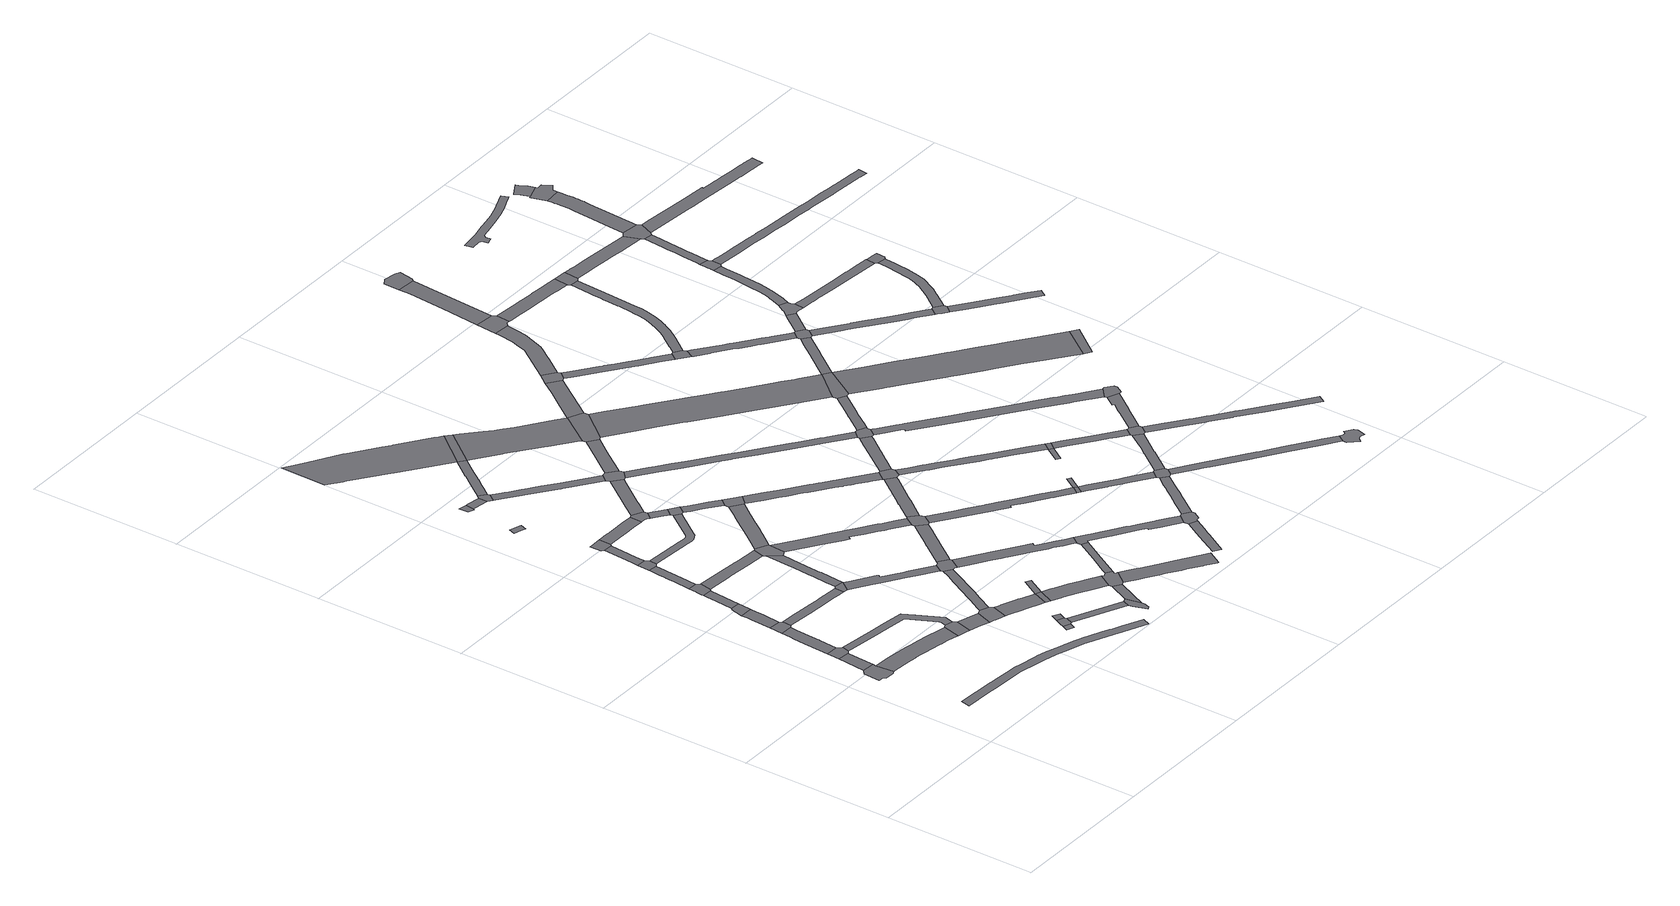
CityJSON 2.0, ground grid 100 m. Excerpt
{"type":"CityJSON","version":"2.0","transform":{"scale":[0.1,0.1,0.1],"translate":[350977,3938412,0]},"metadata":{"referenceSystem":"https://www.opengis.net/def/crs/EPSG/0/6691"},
"CityObjects":{
"road1":{"type":"Road","geometry":[{"type":"MultiSurface","lod":"1","boundaries":[[[0,1,2,3,4,5,6,7,8]]]}]},
"road2":{"type":"Road","attributes":{"RoadStructureAttribute.sectionType":"1"},"geometry":[{"type":"MultiSurface","lod":"1","boundaries":[[[9,10,11,0,8]]]}]},
"road3":{"type":"Road","geometry":[{"type":"MultiSurface","lod":"1","boundaries":[[[11,10,12,13,14,15]]]}]},
"road4":{"type":"Road","attributes":{"RoadStructureAttribute.sectionType":"1"},"geometry":[{"type":"MultiSurface","lod":"1","boundaries":[[[14,16,17,18,19,20,21,22,23,24,25,26,15]]]}]},
"road5":{"type":"Road","geometry":[{"type":"MultiSurface","lod":"1","boundaries":[[[22,21,27,28,29,30]]]}]},
"road6":{"type":"Road","attributes":{"RoadStructureAttribute.sectionType":"1"},"geometry":[{"type":"MultiSurface","lod":"1","boundaries":[[[31,32,33,34,35,36,37,38,39,7,6,40,41,42,43,44,45,46,47,48,49,50,51,52]]]}]},
"road7":{"type":"Road","attributes":{"RoadStructureAttribute.sectionType":"1"},"geometry":[{"type":"MultiSurface","lod":"1","boundaries":[[[29,53,54,55,56,57,58,59,30]]]}]},
"road8":{"type":"Road","geometry":[{"type":"MultiSurface","lod":"1","boundaries":[[[56,55,60,61,62,63]]]}]},
"road9":{"type":"Road","attributes":{"RoadStructureAttribute.sectionType":"1"},"geometry":[{"type":"MultiSurface","lod":"1","boundaries":[[[64,65,66,67,68,13,12,69,70,71,72,73,74,75,76,77]]]}]},
"road10":{"type":"Road","attributes":{"RoadStructureAttribute.sectionType":"1"},"geometry":[{"type":"MultiSurface","lod":"1","boundaries":[[[78,79,80,81,82,83,84,85,86,87,88,89,90,91,92,93,94,95,96,97,98,99,100,101,102,103,104,105,106,107,108,109,110,111,112,113,114,115,116,117,118,119,120,121,122]]]}]},
"road11":{"type":"Road","attributes":{"RoadStructureAttribute.sectionType":"1"},"geometry":[{"type":"MultiSurface","lod":"1","boundaries":[[[61,123,124,125,126,62]]]}]},
"road12":{"type":"Road","geometry":[{"type":"MultiSurface","lod":"1","boundaries":[[[127,128,129,130,131,132,124,123,133,134,135]]]}]},
"road13":{"type":"Road","attributes":{"RoadStructureAttribute.sectionType":"1"},"geometry":[{"type":"MultiSurface","lod":"1","boundaries":[[[136,137,138,139,140,28,27,141,142,143,144,145,146,147,148]]]}]},
"road14":{"type":"Road","attributes":{"RoadStructureAttribute.sectionType":"1"},"geometry":[{"type":"MultiSurface","lod":"1","boundaries":[[[149,150,151,152,153,154,155,156,128,127,157,158,159,160,161,162,163]]]}]},
"road15":{"type":"Road","geometry":[{"type":"MultiSurface","lod":"1","boundaries":[[[76,52,51,164,165,166,167,77]]]}]},
"road16":{"type":"Road","geometry":[{"type":"MultiSurface","lod":"1","boundaries":[[[162,168,169,170,171,172,173,163]]]}]},
"road17":{"type":"Road","attributes":{"RoadStructureAttribute.sectionType":"1"},"geometry":[{"type":"MultiSurface","lod":"1","boundaries":[[[174,175,176,167,166,177,178]]]}]},
"road18":{"type":"Road","attributes":{"RoadStructureAttribute.sectionType":"1"},"geometry":[{"type":"MultiSurface","lod":"1","boundaries":[[[179,180,172,171,181,182,183,184,185,186]]]}]},
"road19":{"type":"Road","geometry":[{"type":"MultiSurface","lod":"1","boundaries":[[[187,188,189,190,191,186,185,192]]]}]},
"road20":{"type":"Road","attributes":{"RoadStructureAttribute.sectionType":"1"},"geometry":[{"type":"MultiSurface","lod":"1","boundaries":[[[134,193,194,195,196,197,198,199,200,201,135]]]}]},
"road21":{"type":"Road","geometry":[{"type":"MultiSurface","lod":"1","boundaries":[[[202,203,204,205,206]]]}]},
"road22":{"type":"Road","geometry":[{"type":"MultiSurface","lod":"1","boundaries":[[[147,207,208,209,148]]]}]},
"road23":{"type":"Road","geometry":[{"type":"MultiSurface","lod":"1","boundaries":[[[210,211,212,213,214,215,216,174,178]]]}]},
"road24":{"type":"Road","attributes":{"RoadStructureAttribute.sectionType":"1"},"geometry":[{"type":"MultiSurface","lod":"1","boundaries":[[[217,218,219,220]]]}]},
"road25":{"type":"Road","geometry":[{"type":"MultiSurface","lod":"1","boundaries":[[[221,220,219,222,223,224,225]]]}]},
"road26":{"type":"Road","geometry":[{"type":"MultiSurface","lod":"1","boundaries":[[[226,227,228,229,230]]]}]},
"road27":{"type":"Road","attributes":{"RoadStructureAttribute.sectionType":"1"},"geometry":[{"type":"MultiSurface","lod":"1","boundaries":[[[224,231,232,225]]]}]},
"road28":{"type":"Road","attributes":{"RoadStructureAttribute.sectionType":"1"},"geometry":[{"type":"MultiSurface","lod":"1","boundaries":[[[233,234,235,236,237,238,239,240,241,242,243,244,209,208]]]}]},
"road29":{"type":"Road","attributes":{"RoadStructureAttribute.sectionType":"1"},"geometry":[{"type":"MultiSurface","lod":"1","boundaries":[[[245,246,247,248,249,250,251,252,253,254,255,256,257,214,213]]]}]},
"road30":{"type":"Road","attributes":{"RoadStructureAttribute.sectionType":"1"},"geometry":[{"type":"MultiSurface","lod":"1","boundaries":[[[258,259,260,261,262,263,264,265,266,267,268,269,270,271,187,192]]]}]},
"road31":{"type":"Road","attributes":{"RoadStructureAttribute.sectionType":"1"},"geometry":[{"type":"MultiSurface","lod":"1","boundaries":[[[272,273,274,275,227,226]]]}]},
"road32":{"type":"Road","attributes":{"RoadStructureAttribute.sectionType":"1"},"geometry":[{"type":"MultiSurface","lod":"1","boundaries":[[[276,277,278,279,280,281,282,169,168,283,284,285,286,287,288,289,290,291]]]}]},
"road33":{"type":"Road","attributes":{"RoadStructureAttribute.sectionType":"1"},"geometry":[{"type":"MultiSurface","lod":"1","boundaries":[[[207,292,293,294,295,296,297,298,299,300,301,302,303,304,305,306,307,208]]]}]},
"road34":{"type":"Road","attributes":{"RoadStructureAttribute.sectionType":"1"},"geometry":[{"type":"MultiSurface","lod":"1","boundaries":[[[215,308,309,310,311,312,313,314,315,316,317,318,319,320,321,322,323,324,325,326,327,328,329,330,331,216]]]}]},
"road35":{"type":"Road","geometry":[{"type":"MultiSurface","lod":"1","boundaries":[[[332,333,198,197,239,238,334,335,336]]]}]},
"road36":{"type":"Road","attributes":{"RoadStructureAttribute.sectionType":"1"},"geometry":[{"type":"MultiSurface","lod":"1","boundaries":[[[337,223,222,338,339]]]}]},
"road37":{"type":"Road","geometry":[{"type":"MultiSurface","lod":"1","boundaries":[[[340,274,273,341,342,343]]]}]},
"road38":{"type":"Road","geometry":[{"type":"MultiSurface","lod":"1","boundaries":[[[250,249,344,345]]]}]},
"road39":{"type":"Road","geometry":[{"type":"MultiSurface","lod":"1","boundaries":[[[346,347,348,263,262,349,350,351]]]}]},
"road40":{"type":"Road","geometry":[{"type":"MultiSurface","lod":"1","boundaries":[[[352,353,250,345]]]}]},
"road41":{"type":"Road","geometry":[{"type":"MultiSurface","lod":"1","boundaries":[[[354,355,356,357,339,338,358,359,360]]]}]},
"road42":{"type":"Road","attributes":{"RoadStructureAttribute.sectionType":"1"},"geometry":[{"type":"MultiSurface","lod":"1","boundaries":[[[361,362,363,346,351]]]}]},
"road43":{"type":"Road","attributes":{"RoadStructureAttribute.sectionType":"1"},"geometry":[{"type":"MultiSurface","lod":"1","boundaries":[[[364,365,366,367,368,369,340,343,370,371,372,373,374,375,376,377,378,379,380]]]}]},
"road44":{"type":"Road","geometry":[{"type":"MultiSurface","lod":"1","boundaries":[[[381,382,383,299,298,318,317,384,385,386]]]}]},
"road45":{"type":"Road","attributes":{"RoadStructureAttribute.sectionType":"1"},"geometry":[{"type":"MultiSurface","lod":"1","boundaries":[[[344,387,388,389,390,391,392,393,394,395,396,397,398,345]]]}]},
"road46":{"type":"Road","attributes":{"function":"2","RoadStructureAttribute.sectionType":"1"},"geometry":[{"type":"MultiSurface","lod":"1","boundaries":[[[399,400,401,402,403,404,405,406,407,408,409,410,411,412,413,414,415,416,417,364,418]]]}]},
"road47":{"type":"Road","attributes":{"RoadStructureAttribute.sectionType":"1"},"geometry":[{"type":"MultiSurface","lod":"1","boundaries":[[[419,420,421,422,423,424,425,426,427,428,429,430,431,432,433,434,332,336]]]}]},
"road48":{"type":"Road","attributes":{"RoadStructureAttribute.sectionType":"1"},"geometry":[{"type":"MultiSurface","lod":"1","boundaries":[[[435,436,437,438,439,440,441,442,443,444,342,341,445,446,447,448,449,450,451]]]}]},
"road49":{"type":"Road","geometry":[{"type":"MultiSurface","lod":"1","boundaries":[[[363,362,291,290,452,453]]]}]},
"road50":{"type":"Road","attributes":{"RoadStructureAttribute.sectionType":"1"},"geometry":[{"type":"MultiSurface","lod":"1","boundaries":[[[454,356,355,455,456,457,458]]]}]},
"road51":{"type":"Road","attributes":{"RoadStructureAttribute.sectionType":"1"},"geometry":[{"type":"MultiSurface","lod":"1","boundaries":[[[347,459,460,461,462,463,464,465,466,467,348]]]}]},
"road52":{"type":"Road","attributes":{"RoadStructureAttribute.sectionType":"1"},"geometry":[{"type":"MultiSurface","lod":"1","boundaries":[[[468,469,470,471,472,473,474,475,476,477,478,479,480,481,482,483,484,485,486,487,488,489,490,335,334]]]}]},
"road53":{"type":"Road","attributes":{"RoadStructureAttribute.sectionType":"1"},"geometry":[{"type":"MultiSurface","lod":"1","boundaries":[[[452,491,492,493,494,495,496,497,498,499,453]]]}]},
"road54":{"type":"Road","geometry":[{"type":"MultiSurface","lod":"1","boundaries":[[[500,501,502,503,504,505,506,507,392,391,454,458]]]}]},
"road55":{"type":"Road","attributes":{"RoadStructureAttribute.sectionType":"1"},"geometry":[{"type":"MultiSurface","lod":"1","boundaries":[[[508,509,510,511,512,513,514,515,382,381,516,517,518,519,520,521,522]]]}]},
"road56":{"type":"Road","geometry":[{"type":"MultiSurface","lod":"1","boundaries":[[[523,524,525,526,496,495,429,428,527]]]}]},
"road57":{"type":"Road","attributes":{"RoadStructureAttribute.sectionType":"1"},"geometry":[{"type":"MultiSurface","lod":"1","boundaries":[[[385,528,529,530,531,532,533,534,535,536,537,538,539,540,541,542,543,544,545,546,547,548,549,550,551,552,553,554,386]]]}]},
"road58":{"type":"Road","geometry":[{"type":"MultiSurface","lod":"1","boundaries":[[[555,418,364,380]]]}]},
"road59":{"type":"Road","geometry":[{"type":"MultiSurface","lod":"1","boundaries":[[[556,465,464,557,558,559,560,435,451]]]}]},
"road60":{"type":"Road","geometry":[{"type":"MultiSurface","lod":"1","boundaries":[[[561,562,563,564,565,506,505]]]}]},
"road61":{"type":"Road","attributes":{"RoadStructureAttribute.sectionType":"1"},"geometry":[{"type":"MultiSurface","lod":"1","boundaries":[[[566,567,568,569,570,571,572,573,501,500,574,575,576,577,578,579,580,581,582,583,584]]]}]},
"road62":{"type":"Road","geometry":[{"type":"MultiSurface","lod":"1","boundaries":[[[585,586,587,480,479,508,522,588,589]]]}]},
"road63":{"type":"Road","attributes":{"RoadStructureAttribute.sectionType":"1"},"geometry":[{"type":"MultiSurface","lod":"1","boundaries":[[[559,590,591,592,593,594,595,596,560]]]}]},
"road64":{"type":"Road","attributes":{"function":"2","RoadStructureAttribute.sectionType":"1"},"geometry":[{"type":"MultiSurface","lod":"1","boundaries":[[[597,598,599,600,601,602,603,604,605,606,607,608,609,610,611,612,613,555,380]]]}]},
"road65":{"type":"Road","attributes":{"RoadStructureAttribute.sectionType":"1"},"geometry":[{"type":"MultiSurface","lod":"1","boundaries":[[[614,615,616,617,618,619,620,621,622,623,624,625,626,627,628,629,630,631,632,633,634,635,636,637,638,639,640,641,642,643,644,645,646,647,648,523,527]]]}]},
"road66":{"type":"Road","attributes":{"RoadStructureAttribute.sectionType":"1"},"geometry":[{"type":"MultiSurface","lod":"1","boundaries":[[[649,650,651,652,653,654,655,656,657,658,659,660,586,585,661,662,663,664,665,666]]]}]},
"road67":{"type":"Road","attributes":{"RoadStructureAttribute.sectionType":"1"},"geometry":[{"type":"MultiSurface","lod":"1","boundaries":[[[667,668,669,670,671,672,673,674,675,676,677,678,679,543,542,563,562,680,681,682,683,684,685,686,687,688,689,690]]]}]},
"road68":{"type":"Road","attributes":{"RoadStructureAttribute.sectionType":"1"},"geometry":[{"type":"MultiSurface","lod":"1","boundaries":[[[588,691,692,693,694,695,696,697,698,699,700,701,702,703,704,705,706,707,708,709,710,711,712,713,714,715,716,717,589]]]}]},
"road69":{"type":"Road","geometry":[{"type":"MultiSurface","lod":"1","boundaries":[[[593,718,719,720,605,604,594]]]}]},
"road70":{"type":"Road","attributes":{"RoadStructureAttribute.sectionType":"1"},"geometry":[{"type":"MultiSurface","lod":"1","boundaries":[[[721,722,723,724,725,726,727,728,729,730,731,732,733,734,735,736,558,557,737,738,739,740,741,742,743,744,745,746,747,748,749,750,751,752,753,754]]]}]},
"road71":{"type":"Road","attributes":{"RoadStructureAttribute.sectionType":"1"},"geometry":[{"type":"MultiSurface","lod":"1","boundaries":[[[755,756,757,758,759,760,761,762,763,764,765,766,767]]]}]},
"road72":{"type":"Road","geometry":[{"type":"MultiSurface","lod":"1","boundaries":[[[768,769,770,771,635,634,649,666]]]}]},
"road73":{"type":"Road","geometry":[{"type":"MultiSurface","lod":"1","boundaries":[[[689,772,763,762,773,774,775,776,777,778,779,690]]]}]},
"road74":{"type":"Road","attributes":{"RoadStructureAttribute.sectionType":"1"},"geometry":[{"type":"MultiSurface","lod":"1","boundaries":[[[780,781,782,783,605,720,784,785,786,787]]]}]},
"road75":{"type":"Road","attributes":{"RoadStructureAttribute.sectionType":"1"},"geometry":[{"type":"MultiSurface","lod":"1","boundaries":[[[788,789,790,791,792,771,770,793,794,795,796,797,798,799,800]]]}]},
"road76":{"type":"Road","geometry":[{"type":"MultiSurface","lod":"1","boundaries":[[[801,702,701,802]]]}]},
"road77":{"type":"Road","geometry":[{"type":"MultiSurface","lod":"1","boundaries":[[[801,803,804,702]]]}]},
"road78":{"type":"Road","attributes":{"RoadStructureAttribute.sectionType":"1"},"geometry":[{"type":"MultiSurface","lod":"1","boundaries":[[[805,806,807,808,809,810,811,812,813,814,815,816,769,768,817,818,819,820,821,822,823,824,825,826,827,828,829,830,831,832,833,834]]]}]},
"road79":{"type":"Road","attributes":{"RoadStructureAttribute.sectionType":"1"},"geometry":[{"type":"MultiSurface","lod":"1","boundaries":[[[835,836,837,838,839,840,841,779,778,842,843,844,845,846,847]]]}]},
"road80":{"type":"Road","geometry":[{"type":"MultiSurface","lod":"1","boundaries":[[[848,849,850,851,780,787]]]}]},
"road81":{"type":"Road","attributes":{"RoadStructureAttribute.sectionType":"1"},"geometry":[{"type":"MultiSurface","lod":"1","boundaries":[[[852,853,854,855,856,857,801,802,858,859,860,861,862,863]]]}]},
"road82":{"type":"Road","attributes":{"function":"2","RoadStructureAttribute.sectionType":"1"},"geometry":[{"type":"MultiSurface","lod":"1","boundaries":[[[864,865,866,867,868,869,870,871,872,873,874,875,876,877,719,718,878,879,880,881,882,883,884,885,886,887,888]]]}]},
"road83":{"type":"Road","geometry":[{"type":"MultiSurface","lod":"1","boundaries":[[[753,889,788,800,890,891,892,893,894,754]]]}]},
"road84":{"type":"Road","geometry":[{"type":"MultiSurface","lod":"1","boundaries":[[[895,896,897,834]]]}]},
"road85":{"type":"Road","geometry":[{"type":"MultiSurface","lod":"1","boundaries":[[[847,846,898,899,900,901,902,852,863]]]}]},
"road86":{"type":"Road","attributes":{"RoadStructureAttribute.sectionType":"1"},"geometry":[{"type":"MultiSurface","lod":"1","boundaries":[[[903,904,905,906,907,908,894,893,909,910,911,912]]]}]},
"road87":{"type":"Road","attributes":{"RoadStructureAttribute.sectionType":"1"},"geometry":[{"type":"MultiSurface","lod":"1","boundaries":[[[850,913,914,915,916,917,918,919,920,921,922,923,924,925,926,927,851]]]}]},
"road88":{"type":"Road","geometry":[{"type":"MultiSurface","lod":"1","boundaries":[[[928,805,834,897]]]}]},
"road89":{"type":"Road","attributes":{"RoadStructureAttribute.sectionType":"1"},"geometry":[{"type":"MultiSurface","lod":"1","boundaries":[[[929,930,931,932,933,934,935,936,937,938,939,849,848,940,941,942,943,944,945,946,947,948,949]]]}]},
"road90":{"type":"Road","attributes":{"RoadStructureAttribute.sectionType":"1"},"geometry":[{"type":"MultiSurface","lod":"1","boundaries":[[[950,951,952,953,954,902,901,955,956,957]]]}]},
"road91":{"type":"Road","attributes":{"RoadStructureAttribute.sectionType":"1"},"geometry":[{"type":"MultiSurface","lod":"1","boundaries":[[[958,959,928,897,960,961,962,963,964,965,966]]]}]},
"road92":{"type":"Road","geometry":[{"type":"MultiSurface","lod":"1","boundaries":[[[967,968,969,923,922,970,971]]]}]},
"road93":{"type":"Road","geometry":[{"type":"MultiSurface","lod":"1","boundaries":[[[887,903,912,972,973,888]]]}]},
"road94":{"type":"Road","attributes":{"RoadStructureAttribute.sectionType":"1"},"geometry":[{"type":"MultiSurface","lod":"1","boundaries":[[[974,975,976,977,978,979,980,981,982,983,984,985,986,987,988,989,990,991,992,993,994,995,996,997,998,999,891,890,1000,1001,1002,1003,1004,1005,1006,1007,1008,1009,1010,1011,1012,1013,1014,1015]]]}]},
"road95":{"type":"Road","geometry":[{"type":"MultiSurface","lod":"1","boundaries":[[[1016,929,949,1017,1018,1019,1020,1021,1022]]]}]},
"road96":{"type":"Road","attributes":{"RoadStructureAttribute.sectionType":"1"},"geometry":[{"type":"MultiSurface","lod":"1","boundaries":[[[899,1023,1024,1025,1026,1027,1028,1029,1030,1031,1032,1033,1034,1035,1036,1037,1038,1039,1040,1041,1042,1043,900]]]}]},
"road97":{"type":"Road","geometry":[{"type":"MultiSurface","lod":"1","boundaries":[[[1044,1045,1046,1047,1048,966,965,950,957]]]}]},
"road98":{"type":"Road","attributes":{"RoadStructureAttribute.sectionType":"1"},"geometry":[{"type":"MultiSurface","lod":"1","boundaries":[[[1049,1050,969,968,1051,1052,1053]]]}]},
"road99":{"type":"Road","attributes":{"RoadStructureAttribute.sectionType":"1"},"geometry":[{"type":"MultiSurface","lod":"1","boundaries":[[[1054,1055,1056,1057,1058,1059,1060,1061,1062,1063,1064,1021,1020,1065,1066,1067,1068,1069,1070,1071,1072,1073,1074,1075,1076]]]}]},
"road100":{"type":"Road","geometry":[{"type":"MultiSurface","lod":"1","boundaries":[[[1077,1078,1053,1052,1079,1080,1081,1082]]]}]},
"road101":{"type":"Road","attributes":{"RoadStructureAttribute.sectionType":"1"},"geometry":[{"type":"MultiSurface","lod":"1","boundaries":[[[973,1083,1084,1085,1086,1087,1088,1089,1090,1091,888]]]}]},
"road102":{"type":"Road","attributes":{"RoadStructureAttribute.sectionType":"1"},"geometry":[{"type":"MultiSurface","lod":"1","boundaries":[[[1092,1093,1094,1095,1047,1046,1096,1097,1098,1099,1100,1101]]]}]},
"road103":{"type":"Road","attributes":{"RoadStructureAttribute.sectionType":"1"},"geometry":[{"type":"MultiSurface","lod":"1","boundaries":[[[1102,1103,1104,1105,1106,1107,1108,1109,1110,1111,1112,1113,1114,1115,1116,1117,1118,1119,1120,967,971]]]}]},
"road104":{"type":"Road","attributes":{"RoadStructureAttribute.sectionType":"1"},"geometry":[{"type":"MultiSurface","lod":"1","boundaries":[[[1121,1122,1123,1124,1125,1126,1127,1128,1129,1130,1131,1132,1133,1134,1135,1136,1137,1138,1139,1140,1141,1142,1143,1144,1145,1146,1147,1148,1149,1150,1151,1152,1153,1154,1155,1156,1157,1158,1159,1160,1016,1022]]]}]},
"road105":{"type":"Road","attributes":{"RoadStructureAttribute.sectionType":"1"},"geometry":[{"type":"MultiSurface","lod":"1","boundaries":[[[1161,1162,1163,1164,1165,1166,1167,1168,1169,1170,1171,1172,1173,1174,1175,1176,1177,1178,1045,1044,1179,1180,1181,1182,1183,1184,1185,1186,1187]]]}]},
"road106":{"type":"Road","geometry":[{"type":"MultiSurface","lod":"1","boundaries":[[[1014,1101,1100,1188,1189,1190,1191,1015]]]}]},
"road107":{"type":"Road","geometry":[{"type":"MultiSurface","lod":"1","boundaries":[[[1192,1193,1194,1033,1032,1195,1196,1197,1198,1199,1200,1201]]]}]},
"road108":{"type":"Road","geometry":[{"type":"MultiSurface","lod":"1","boundaries":[[[1202,1203,1204,1205,1054,1076,1088,1087]]]}]},
"road109":{"type":"Road","attributes":{"function":"2","RoadStructureAttribute.sectionType":"1"},"geometry":[{"type":"MultiSurface","lod":"1","boundaries":[[[1206,1207,1208,1209,1210,1211,1212,1213,1214,1215,1216,973,972,1217,1218,1219,1220,1221,1222,1223,1224,1225,1226,1227,1228]]]}]},
"road110":{"type":"Road","attributes":{"RoadStructureAttribute.sectionType":"1"},"geometry":[{"type":"MultiSurface","lod":"1","boundaries":[[[1229,1230,1231,1205,1204,1232,1233]]]}]},
"road111":{"type":"Road","geometry":[{"type":"MultiSurface","lod":"1","boundaries":[[[1234,1113,1112,1137,1136,1235,1236]]]}]},
"road112":{"type":"Road","geometry":[{"type":"MultiSurface","lod":"1","boundaries":[[[1237,1238,1239,1229,1233,1240,1241,1242,1243,1244,1245]]]}]},
"road113":{"type":"Road","attributes":{"RoadStructureAttribute.sectionType":"1"},"geometry":[{"type":"MultiSurface","lod":"1","boundaries":[[[1246,1247,1248,1249,1250,1251,1252,1253,1203,1202,1254,1255,1256,1257,1258,1259,1260,1261,1262,1263]]]}]},
"road114":{"type":"Road","attributes":{"RoadStructureAttribute.sectionType":"1"},"geometry":[{"type":"MultiSurface","lod":"1","boundaries":[[[1244,1264,1265,1266,1267,1268,1269,1270,1271,1272,1273,1274,1275,1276,1277,1278,1279,1280,1281,1282,1283,1284,1285,1286,1245]]]}]},
"road115":{"type":"Road","attributes":{"RoadStructureAttribute.sectionType":"1"},"geometry":[{"type":"MultiSurface","lod":"1","boundaries":[[[1287,1288,1289,1290,1291,1292,1293,1294,1295,1296,1297,1298,1299,1234,1236]]]}]},
"road116":{"type":"Road","geometry":[{"type":"MultiSurface","lod":"1","boundaries":[[[1300,1301,1206,1228]]]}]},
"road117":{"type":"Road","geometry":[{"type":"MultiSurface","lod":"1","boundaries":[[[1302,1303,1304,1246,1263,1305,1306,1307,1308]]]}]},
"road118":{"type":"Road","geometry":[{"type":"MultiSurface","lod":"1","boundaries":[[[1309,1310,1311,1312,1313,1273,1272,1314,1315,1316,1317,1318]]]}]},
"road119":{"type":"Road","geometry":[{"type":"MultiSurface","lod":"1","boundaries":[[[1319,1320,1321,1322,1323,1324,1325,1326,1327,1328,1329,1330,1331,1332,1333,1334,1335,1336,1337,1338,1339,1340,1341]]]}]},
"road120":{"type":"Road","attributes":{"RoadStructureAttribute.sectionType":"1"},"geometry":[{"type":"MultiSurface","lod":"1","boundaries":[[[1342,1343,1344,1345,1346,1347,1348,1349,1350,1351,1352,1353,1354,1355,1356,1357,1358,1359,1360,1361,1242,1241]]]}]},
"road121":{"type":"Road","attributes":{"RoadStructureAttribute.sectionType":"1"},"geometry":[{"type":"MultiSurface","lod":"1","boundaries":[[[1317,1362,1363,1364,1365,1366,1367,1368,1369,1370,1371,1372,1373,1374,1375,1376,1318]]]}]},
"road122":{"type":"Road","attributes":{"RoadStructureAttribute.sectionType":"1"},"geometry":[{"type":"MultiSurface","lod":"1","boundaries":[[[1377,1378,1379,1380,1381,1382,1383,1384,1385,1386,1387,1388,1389,1390,1391,1392,1393,1394,1302,1308]]]}]},
"road123":{"type":"Road","attributes":{"RoadStructureAttribute.sectionType":"1"},"geometry":[{"type":"MultiSurface","lod":"1","boundaries":[[[1395,1396,1397,1398,1399,1400,1401,1402,1403,1304,1303,1404,1405,1406,1407,1408,1409,1410,1411,1412,1413,1414,1415,1416,1417]]]}]},
"road124":{"type":"Road","geometry":[{"type":"MultiSurface","lod":"1","boundaries":[[[1418,1419,1420,1421,1294,1293,1369,1368]]]}]},
"road125":{"type":"Road","attributes":{"RoadStructureAttribute.sectionType":"1"},"geometry":[{"type":"MultiSurface","lod":"1","boundaries":[[[1422,1423,1424,1425,1426,1427,1428,1429,1430,1431,1432,1433,1434,1421,1420,1435,1436,1437,1438,1439,1440,1441,1442,1443,1444,1445,1446,1447,1448]]]}]},
"road126":{"type":"Road","geometry":[{"type":"MultiSurface","lod":"1","boundaries":[[[1449,1450,1451,1452,1353,1352,1417,1416,1453]]]}]},
"road127":{"type":"Road","attributes":{"RoadStructureAttribute.sectionType":"1"},"geometry":[{"type":"MultiSurface","lod":"1","boundaries":[[[1454,1455,1456,1457,1458,1459,1460]]]}]},
"road128":{"type":"Road","geometry":[{"type":"MultiSurface","lod":"1","boundaries":[[[1447,1461,1462,1463,1464,1465,1457,1456,1466,1467,1448]]]}]},
"road129":{"type":"Road","attributes":{"RoadStructureAttribute.sectionType":"1"},"geometry":[{"type":"MultiSurface","lod":"1","boundaries":[[[1314,1468,1469,1470,1471,1472,1473,1474,1475,1476,1477,1478,1479,1480,1481,1482,1483,1484,1485,1486,1487,1488,1489,1490,1491,1492,1493,1494,1495,1496,1497,1498,1499,1500,1501,1502,1503,1504,1505,1506,1507,1508,1509,1510,1511,1315]]]}]},
"road130":{"type":"Road","attributes":{"RoadStructureAttribute.sectionType":"1"},"geometry":[{"type":"MultiSurface","lod":"1","boundaries":[[[1512,1513,1514,1515,1516,1517,1518,1519,1520,1521,1522,1523,1524,1525,1526,1527,1528,1419,1418,1529,1530,1531,1532,1533,1534,1535,1536,1537,1538,1539,1540,1541,1542,1543,1544]]]}]}
},
"vertices":[
[199,1035,0],[168,1009,0],[161,899,0],[198,897,0],[211,882,0],[271,879,0],[287,887,0],[279,1007,0],[281,1029,0],
[287,1112,0],[295,1212,0],[213,1218,0],
[313,1226,0],[326,1275,0],[302,1303,0],[220,1303,0],
[311,1424,0],[312,1429,0],[312,1432,0],[313,1457,0],[323,1594,0],[326,1638,0],[245,1640,0],[243,1606,0],[241,1582,0],[239,1555,0],[233,1473,0],
[343,1653,0],[348,1710,0],[334,1725,0],[252,1731,0],
[807,934,0],[699,957,0],[640,966,0],[576,977,0],[542,982,0],[500,988,0],[494,988,0],[444,994,0],[391,999,0],[385,882,0],[423,879,0],[480,874,0],[482,873,0],[542,865,0],[549,864,0],[560,863,0],[677,843,0],[689,840,0],[728,832,0],[782,821,0],[812,814,0],[839,926,0],
[344,1849,0],[348,1896,0],[351,1937,0],[264,1939,0],[265,1907,0],[264,1897,0],[262,1867,0],
[356,2008,0],[357,2028,0],[297,2032,0],[283,2019,0],
[928,986,0],[849,1143,0],[812,1216,0],[677,1232,0],[572,1245,0],[346,1222,0],[570,1195,0],[643,1186,0],[780,1169,0],[870,989,0],[874,982,0],[872,975,0],[864,941,0],[913,929,0],
[417,317,0],[511,311,0],[711,299,0],[830,276,0],[875,266,0],[883,264,0],[889,262,0],[973,244,0],[1006,233,0],[1058,216,0],[1143,189,0],[1177,176,0],[1178,176,0],[1335,105,0],[1343,101,0],[1385,82,0],[1395,77,0],[1549,8,0],[1572,59,0],[1492,97,0],[1442,120,0],[1388,144,0],[1371,153,0],[1321,177,0],[1206,226,0],[1200,229,0],[1170,241,0],[1162,244,0],[1102,264,0],[1092,268,0],[1078,273,0],[991,301,0],[970,307,0],[938,314,0],[899,324,0],[895,325,0],[878,328,0],[781,346,0],[726,357,0],[658,362,0],[551,369,0],[522,370,0],[517,371,0],[256,389,0],[243,327,0],
[374,2237,0],[313,2241,0],[310,2204,0],[309,2191,0],
[382,2345,0],[323,2351,0],[319,2317,0],[319,2306,0],[317,2287,0],[314,2255,0],[386,2249,0],[389,2251,0],[402,2326,0],
[667,1687,0],[655,1688,0],[591,1693,0],[519,1698,0],[428,1705,0],[515,1638,0],[588,1632,0],[663,1627,0],[691,1625,0],[710,1624,0],[761,1620,0],[808,1616,0],[812,1677,0],
[347,2631,0],[345,2608,0],[342,2572,0],[341,2558,0],[337,2525,0],[336,2521,0],[335,2501,0],[333,2460,0],[394,2460,0],[397,2496,0],[398,2510,0],[399,2527,0],[406,2624,0],[408,2643,0],[348,2647,0],
[863,801,0],[895,794,0],[897,793,0],[928,905,0],
[429,2658,0],[433,2708,0],[421,2721,0],[415,2728,0],[355,2733,0],[351,2681,0],
[1074,863,0],[1007,882,0],[997,885,0],[976,771,0],[1034,754,0],
[361,2812,0],[358,2772,0],[416,2745,0],[418,2766,0],[424,2842,0],[425,2854,0],[435,2977,0],[375,2980,0],
[447,3070,0],[426,3071,0],[423,3071,0],[357,3071,0],[357,2991,0],[446,2990,0],
[562,2238,0],[571,2237,0],[674,2229,0],[729,2225,0],[854,2215,0],[874,2289,0],[734,2300,0],[704,2302,0],[576,2312,0],
[268,3490,0],[299,3481,0],[311,3520,0],[233,3546,0],[221,3505,0],
[842,1614,0],[889,1680,0],[829,1688,0],
[1070,743,0],[1076,741,0],[1109,730,0],[1139,719,0],[1176,826,0],[1160,850,0],[1102,873,0],
[1225,349,0],[1270,328,0],[1289,368,0],[1244,389,0],
[1253,410,0],[1305,376,0],[1326,421,0],[1319,434,0],[1274,455,0],
[297,3846,0],[304,3903,0],[249,3911,0],[252,3850,0],[291,3838,0],
[1341,480,0],[1296,502,0],
[902,1842,0],[903,1864,0],[905,1889,0],[907,1913,0],[914,2004,0],[924,2124,0],[867,2200,0],[855,2015,0],[854,1997,0],[845,1890,0],[841,1846,0],[835,1760,0],
[1174,707,0],[1235,684,0],[1281,666,0],[1356,634,0],[1390,620,0],[1433,721,0],[1414,729,0],[1335,763,0],[1329,766,0],[1322,768,0],[1247,797,0],[1220,808,0],[1215,810,0],
[540,2989,0],[570,2989,0],[607,2989,0],[671,2989,0],[746,2988,0],[746,3068,0],[703,3069,0],[690,3069,0],[564,3069,0],[554,3070,0],[546,3070,0],[535,3070,0],[532,3070,0],[510,3070,0],
[313,3844,0],[407,3829,0],[407,3887,0],[323,3900,0],
[864,2825,0],[782,2711,0],[772,2698,0],[762,2691,0],[752,2687,0],[739,2685,0],[694,2689,0],[713,2637,0],[741,2635,0],[766,2639,0],[785,2647,0],[806,2660,0],[822,2680,0],[922,2820,0],[946,2853,0],[905,2882,0],
[888,1584,0],[986,1520,0],[986,1519,0],[1037,1486,0],[1146,1414,0],[1191,1385,0],[1315,1303,0],[1348,1354,0],[1207,1446,0],[1179,1465,0],[1138,1492,0],[1100,1517,0],[1060,1543,0],[1071,1560,0],[1063,1565,0],[922,1658,0],
[1213,950,0],[1248,1015,0],[1258,1034,0],[1265,1048,0],[1282,1081,0],[1290,1097,0],[1314,1143,0],[1318,1150,0],[1365,1243,0],[1370,1252,0],[1318,1283,0],[1296,1233,0],[1262,1173,0],[1240,1130,0],[1226,1105,0],[1224,1101,0],[1217,1088,0],[1202,1061,0],[1199,1055,0],[1182,1022,0],[1164,988,0],[1133,928,0],[1120,905,0],[1118,901,0],
[887,2295,0],[879,2291,0],[960,2141,0],[968,2250,0],[967,2257,0],
[1604,291,0],[1640,218,0],[1662,264,0],
[424,3909,0],[436,3808,0],[473,3857,0],[470,3874,0],
[1423,604,0],[1469,704,0],
[840,3019,0],[836,3038,0],[765,3077,0],[769,2988,0],[788,2983,0],[805,2971,0],
[1536,822,0],[1502,842,0],
[1712,151,0],[1707,170,0],[1689,273,0],[1672,268,0],[1650,191,0],[1676,103,0],[1698,116,0],
[856,2934,0],[902,2900,0],[938,2948,0],
[649,4215,0],[555,4090,0],[557,4088,0],[515,4032,0],[449,3943,0],[438,3928,0],[507,3925,0],[528,3953,0],[547,3979,0],[563,4001,0],[563,4002,0],[565,4004,0],[569,4009,0],[576,4018,0],[614,4071,0],[648,4118,0],[695,4182,0],
[1444,1329,0],[1381,1375,0],[1368,1357,0],[1390,1254,0],[1403,1245,0],[1447,1317,0],
[1484,576,0],[1499,568,0],[1573,531,0],[1675,475,0],[1749,432,0],[1804,526,0],[1728,572,0],[1698,589,0],[1626,628,0],[1549,667,0],[1535,674,0],[1522,680,0],
[794,4464,0],[783,4472,0],[716,4520,0],[637,4576,0],[582,4615,0],[576,4619,0],[529,4653,0],[345,4785,0],[338,4790,0],[191,4876,0],[97,4931,0],[13,4986,0],[7,4682,0],[97,4618,0],[116,4604,0],[245,4511,0],[274,4490,0],[299,4471,0],[361,4426,0],[827,4438,0],
[1037,2350,0],[1047,2364,0],[1078,2404,0],[1108,2445,0],[1110,2448,0],[1113,2451,0],[1145,2497,0],[1150,2503,0],[1171,2532,0],[1241,2626,0],[1165,2680,0],[1114,2607,0],[1096,2584,0],[1033,2496,0],[1002,2452,0],[962,2397,0],
[1018,3457,0],[815,3605,0],[719,3675,0],[630,3740,0],[628,3742,0],[625,3744,0],[577,3779,0],[551,3798,0],[543,3804,0],[531,3813,0],[489,3769,0],[673,3632,0],[731,3590,0],[762,3566,0],[769,3561,0],[799,3539,0],[978,3410,0],
[964,2854,0],[1000,2903,0],
[1753,412,0],[1715,188,0],[1741,244,0],[1748,259,0],[1804,378,0],
[888,3109,0],[889,3110,0],[912,3142,0],[993,3253,0],[1027,3299,0],[1053,3334,0],[989,3383,0],[855,3199,0],[823,3156,0],
[973,2132,0],[1137,2021,0],[1260,1937,0],[1289,1917,0],[1301,1936,0],[1332,1914,0],[1376,1883,0],[1448,1836,0],[1480,1812,0],[1509,1794,0],[1512,1793,0],[1615,1720,0],[1655,1784,0],[1591,1828,0],[1523,1874,0],[1512,1882,0],[1401,1957,0],[1386,1967,0],[1358,1986,0],[1335,2002,0],[1245,2062,0],[1225,2076,0],[1112,2152,0],
[1000,2828,0],[1023,2812,0],[1056,2788,0],[1071,2777,0],[1165,2706,0],[1201,2756,0],[1138,2802,0],[1092,2836,0],[1038,2875,0],
[1824,384,0],[1893,471,0],[1886,476,0],[1873,483,0],[1880,495,0],[1885,503,0],[1846,526,0],[1825,514,0],
[1619,1701,0],[1570,1634,0],[1516,1561,0],[1504,1544,0],[1487,1520,0],[1482,1513,0],[1466,1492,0],[1406,1409,0],[1450,1337,0],[1549,1471,0],[1553,1477,0],[1571,1501,0],[1599,1539,0],[1637,1591,0],[1678,1648,0],
[1301,2683,0],[1287,2693,0],[1274,2703,0],[1217,2744,0],[1247,2626,0],
[1453,1213,0],[1503,1180,0],[1534,1160,0],[1572,1135,0],[1626,1099,0],[1647,1086,0],[1664,1075,0],[1751,1016,0],[1760,1011,0],[1867,940,0],[1892,925,0],[1942,891,0],[1982,865,0],[2010,846,0],[2011,846,0],[2045,896,0],[2014,916,0],[2005,922,0],[1987,934,0],[1946,961,0],[1900,991,0],[1850,1024,0],[1847,1026,0],[1859,1045,0],[1798,1084,0],[1670,1169,0],[1472,1300,0],
[869,4404,0],
[983,3401,0],[1072,3338,0],[1116,3383,0],[1110,3411,0],[1047,3462,0],
[1967,646,0],[2053,795,0],[2014,817,0],[1930,671,0],[1862,554,0],
[2369,164,0],[2312,202,0],[2187,282,0],[2107,333,0],[1997,404,0],[1989,410,0],[1963,426,0],[1951,434,0],[1903,333,0],[1935,313,0],[2012,263,0],[2022,257,0],[2041,244,0],[2125,190,0],[2150,174,0],[2235,119,0],[2239,116,0],[2310,70,0],[2315,68,0],
[1725,1744,0],[1670,1795,0],[1663,1786,0],[1692,1652,0],[1733,1714,0],
[1113,3414,0],[1214,3556,0],[1247,3602,0],[1318,3697,0],[1253,3744,0],[1150,3603,0],[1066,3489,0],
[859,4062,0],[871,4053,0],[878,4048,0],[1069,3906,0],[1088,3892,0],[1240,3777,0],[1248,3769,0],[1249,3768,0],[1398,3982,0],[1336,4026,0],[1141,4166,0],[1088,4207,0],[1059,4227,0],[1047,4239,0],[1000,4282,0],[979,4301,0],[899,4376,0],
[1280,2602,0],[1287,2596,0],[1293,2592,0],[1339,2558,0],[1411,2507,0],[1449,2479,0],[1473,2462,0],[1494,2447,0],[1506,2440,0],[1531,2421,0],[1557,2402,0],[1634,2346,0],[1685,2309,0],[1724,2280,0],[1729,2277,0],[1764,2250,0],[1776,2242,0],[1783,2237,0],[1845,2191,0],[1868,2174,0],[1916,2139,0],[1961,2199,0],[1811,2309,0],[1809,2311,0],[1747,2357,0],[1741,2361,0],[1679,2406,0],[1671,2412,0],[1647,2430,0],[1627,2445,0],[1550,2500,0],[1549,2501,0],[1485,2548,0],[1423,2594,0],[1351,2646,0],
[1918,2131,0],[1856,2048,0],[1847,2035,0],[1821,2000,0],[1789,1957,0],[1754,1909,0],[1754,1908,0],[1732,1879,0],[1731,1877,0],[1726,1871,0],[1709,1847,0],[1705,1842,0],[1824,1878,0],[1840,1900,0],[1849,1912,0],[1918,2004,0],[1966,2067,0],[1978,2084,0],
[2536,573,0],[2472,615,0],[2463,620,0],[2375,679,0],[2374,679,0],[2340,701,0],[2318,718,0],[2222,779,0],[2183,804,0],[2161,819,0],[2127,841,0],[2121,845,0],[2096,861,0],[2063,811,0],[2189,729,0],[2191,727,0],[2307,651,0],[2317,646,0],[2371,610,0],[2374,608,0],[2366,597,0],[2425,558,0],[2544,480,0],[2592,537,0],
[1838,1550,0],[1998,1440,0],[2101,1370,0],[2111,1385,0],[2115,1382,0],[2178,1339,0],[2290,1263,0],[2324,1241,0],[2332,1234,0],[2355,1221,0],[2445,1159,0],[2478,1208,0],[2398,1262,0],[2366,1284,0],[2328,1311,0],[2325,1313,0],[2287,1339,0],[2212,1388,0],[2176,1413,0],[2161,1423,0],[2104,1462,0],[2058,1494,0],[2047,1501,0],[2041,1504,0],[2036,1508,0],[1941,1573,0],[1881,1613,0],
[1338,3707,0],[1498,3905,0],[1494,3936,0],
[2099,2661,0],[2090,2667,0],[2064,2686,0],[1977,2751,0],[1901,2806,0],[1876,2825,0],[1750,2917,0],[1670,2975,0],[1590,3034,0],[1536,3074,0],[1443,3143,0],[1384,3187,0],[1350,3213,0],[1272,3268,0],[1237,3294,0],[1146,3361,0],[1234,3220,0],[1325,3153,0],[1395,3102,0],[1537,2998,0],[1555,2985,0],[1584,2963,0],[1592,2958,0],[1634,2927,0],[1714,2868,0],[1781,2820,0],[1783,2819,0],[1866,2757,0],[1974,2679,0],[1976,2678,0],[2026,2640,0],[2180,2527,0],[2194,2517,0],[2234,2562,0],
[2440,135,0],[2524,282,0],[2525,284,0],[2526,287,0],[2532,298,0],[2536,304,0],[2557,342,0],[2603,422,0],[2548,445,0],[2496,356,0],[2474,317,0],[2473,315,0],[2389,164,0],
[2009,2090,0],[2036,2142,0],[2035,2164,0],[1975,2201,0],
[2548,447,0],[2610,435,0],[2627,438,0],[2631,439,0],[2632,438,0],[2666,488,0],[2662,508,0],[2612,540,0],
[1624,4297,0],[1558,4203,0],[1492,4113,0],[1475,4088,0],[1604,4091,0],[1617,4108,0],[1662,4173,0],[1708,4237,0],
[2195,2503,0],[2148,2439,0],[2091,2361,0],[2090,2359,0],[2023,2266,0],[2090,2239,0],[2101,2254,0],[2101,2255,0],[2148,2318,0],[2157,2330,0],[2166,2342,0],[2237,2438,0],[2252,2458,0],
[2502,1191,0],[2469,1143,0],
[2555,1278,0],[2533,1293,0],
[2763,1611,0],[2672,1678,0],[2514,1793,0],[2457,1836,0],[2408,1871,0],[2355,1910,0],[2332,1924,0],[2216,2012,0],[2193,2029,0],[2180,2037,0],[2173,2042,0],[2100,2094,0],[2147,1988,0],[2156,1982,0],[2214,1940,0],[2304,1874,0],[2305,1872,0],[2320,1862,0],[2332,1850,0],[2395,1805,0],[2451,1765,0],[2457,1761,0],[2467,1754,0],[2479,1745,0],[2483,1742,0],[2548,1695,0],[2636,1630,0],[2666,1608,0],[2722,1566,0],[2727,1563,0],
[2801,803,0],[2784,779,0],[2760,746,0],[2730,704,0],[2709,675,0],[2694,655,0],[2678,633,0],[2742,618,0],[2762,646,0],[2780,671,0],[2834,746,0],[2897,833,0],[2848,867,0],
[1727,4242,0],[1763,4290,0],[1759,4310,0],[1676,4369,0],
[2880,934,0],[2788,997,0],[2740,1030,0],[2708,1051,0],[2583,1136,0],[2545,1162,0],[2504,1119,0],[2599,1053,0],[2606,1048,0],[2665,1011,0],[2712,979,0],[2843,887,0],
[2511,3153,0],[2492,3168,0],[2426,3218,0],[2400,3237,0],[2321,3296,0],[2251,3343,0],[2151,3416,0],[2133,3430,0],[2051,3493,0],[1964,3560,0],[1952,3569,0],[1764,3708,0],[1741,3725,0],[1575,3848,0],[1516,3581,0],[1615,3509,0],[1755,3406,0],[1765,3399,0],[1906,3294,0],[1921,3283,0],[2099,3154,0],[2157,3111,0],[2255,3038,0],[2461,2885,0],[2623,3077,0],
[2196,2505,0],[2271,2460,0],[2308,2510,0],[2307,2530,0],[2312,2537,0],[2256,2564,0],
[2665,1466,0],[2691,1449,0],[2754,1543,0],
[2902,834,0],[2917,837,0],[2953,885,0],[2949,905,0],[2899,939,0],
[2465,2855,0],[2381,2739,0],[2365,2717,0],[2345,2690,0],[2341,2681,0],[2276,2592,0],[2340,2576,0],[2393,2654,0],[2414,2682,0],[2518,2825,0],
[1842,4429,0],[1866,4462,0],[1900,4512,0],[1922,4546,0],[1942,4596,0],[1944,4602,0],[1947,4611,0],[1976,4692,0],[1986,4760,0],[1996,4831,0],[1892,4840,0],[1889,4807,0],[1875,4709,0],[1856,4651,0],[1839,4597,0],
[2791,1591,0],
[2298,3897,0],[2200,3968,0],[2199,3969,0],[2190,3975,0],[2121,4026,0],[2091,4049,0],[2026,4097,0],[1974,4135,0],[1968,4140,0],[1949,4153,0],[1824,4245,0],[1761,4217,0],[1790,4196,0],[1873,4136,0],[1912,4106,0],[2082,3980,0],[2087,3977,0],[2186,3904,0],[2201,3893,0],[2202,3892,0],[2264,3847,0],
[3126,1259,0],[3085,1195,0],[3049,1142,0],[3010,1090,0],[3009,1088,0],[3057,1053,0],[3060,1056,0],[3176,1216,0],
[3002,1438,0],[2840,1554,0],[2805,1506,0],[2832,1486,0],[2961,1393,0],[3021,1350,0],[3059,1319,0],[3125,1272,0],[3161,1322,0],
[2046,4943,0],[2028,4967,0],[1904,4978,0],[2019,4852,0],[2039,4850,0],
[2542,2829,0],[2672,3043,0],
[3350,1744,0],[3315,1770,0],[3285,1792,0],[3249,1818,0],[3204,1852,0],[3191,1862,0],[3094,1932,0],[3020,1987,0],[3017,1990,0],[2965,2027,0],[2935,2048,0],[2849,2111,0],[2810,2140,0],[2807,2142,0],[2804,2144,0],[2778,2163,0],[2728,2200,0],[2673,2241,0],[2671,2242,0],[2613,2285,0],[2475,2386,0],[2464,2394,0],[2433,2416,0],[2404,2436,0],[2339,2484,0],[2320,2500,0],[2301,2437,0],[2338,2409,0],[2414,2356,0],[2417,2354,0],[2422,2350,0],[2410,2334,0],[2569,2217,0],[2638,2166,0],[2724,2103,0],[2885,1986,0],[2969,1925,0],[3052,1863,0],[3201,1753,0],[3221,1739,0],[3368,1631,0],[3430,1685,0],
[2318,3900,0],[2276,3837,0],[2334,3795,0],[2339,3792,0],[2342,3789,0],[2376,3848,0],[2367,3867,0],
[3046,749,0],[3082,725,0],[3113,704,0],[3195,649,0],[3324,561,0],[3349,545,0],[3361,537,0],[3499,442,0],[3669,327,0],[3779,252,0],[3813,302,0],[3726,361,0],[3704,377,0],[3534,491,0],[3453,546,0],[3405,578,0],[3396,585,0],[3384,593,0],[3357,611,0],[3229,698,0],[3114,776,0],
[3196,1219,0],[3231,1268,0],[3230,1288,0],[3180,1321,0],[3171,1321,0],
[1949,5480,0],[1927,5233,0],[2064,5440,0],[2072,5548,0],[1948,5557,0],
[2891,3465,0],[2871,3480,0],[2784,3545,0],[2775,3552,0],[2737,3580,0],[2685,3618,0],[2672,3627,0],[2586,3690,0],[2582,3693,0],[2548,3719,0],[2398,3832,0],[2354,3780,0],[2432,3724,0],[2438,3719,0],[2543,3646,0],[2570,3623,0],[2574,3620,0],[2629,3581,0],[2672,3549,0],[2679,3544,0],[2709,3522,0],[2734,3503,0],[2853,3419,0],
[1985,5685,0],[1948,5662,0],[2086,5566,0],[2101,5662,0],[2069,5674,0],[1989,5688,0],
[2773,3179,0],[2792,3205,0],[2801,3217,0],[2844,3276,0],[2904,3358,0],[2856,3394,0],[2826,3353,0],[2753,3253,0],[2744,3241,0],
[3324,1543,0],[3336,1534,0],[3295,1478,0],[3276,1452,0],[3232,1291,0],[3296,1378,0],[3326,1418,0],[3343,1442,0],[3446,1581,0],[3375,1614,0],
[2063,4848,0],[2124,4844,0],[2168,4840,0],[2223,4835,0],[2270,4833,0],[2367,4827,0],[2419,4823,0],[2428,4822,0],[2443,4821,0],[2466,4818,0],[2549,4810,0],[2557,4906,0],[2475,4913,0],[2457,4914,0],[2356,4921,0],[2354,4921,0],[2226,4930,0],[2187,4933,0],[2186,4933,0],
[2446,3976,0],[2466,4003,0],[2496,4049,0],[2523,4100,0],[2527,4108,0],[2537,4131,0],[2545,4149,0],[2547,4154,0],[2569,4211,0],[2581,4265,0],[2583,4276,0],[2590,4322,0],[2593,4376,0],[2606,4562,0],[2614,4704,0],[2621,4788,0],[2561,4793,0],[2549,4647,0],[2548,4623,0],[2544,4568,0],[2543,4560,0],[2543,4556,0],[2540,4514,0],[2537,4446,0],[2536,4434,0],[2527,4345,0],[2526,4326,0],[2524,4311,0],[2523,4300,0],[2521,4278,0],[2509,4226,0],[2490,4174,0],[2469,4128,0],[2444,4080,0],[2422,4046,0],[2420,4042,0],[2417,4037,0],[2371,3976,0],[2357,3956,0],[2348,3944,0],
[4090,637,0],[3982,716,0],[3957,734,0],[3881,790,0],[3812,841,0],[3758,880,0],[3717,911,0],[3681,937,0],[3660,953,0],[3658,954,0],[3646,963,0],[3551,1032,0],[3545,1037,0],[3519,1056,0],[3466,1095,0],[3459,1101,0],[3374,1163,0],[3343,1186,0],[3255,1176,0],[3337,1116,0],[3483,1008,0],[3502,994,0],[3621,906,0],[3624,905,0],[3775,794,0],[3923,685,0],[4057,587,0],
[3465,1582,0],[3498,1633,0],[3498,1653,0],[3450,1689,0],
[3868,309,0],[3853,289,0],[3834,288,0],[3780,226,0],[3837,168,0],[3857,194,0],[3877,201,0],[3909,192,0],[3925,251,0],[3917,274,0],
[2924,3362,0],[2961,3412,0],[2957,3429,0],[2909,3465,0],
[3817,2200,0],[3652,2322,0],[3520,2419,0],[3495,2437,0],[3471,2455,0],[3368,2533,0],[3236,2628,0],[3229,2633,0],[3121,2711,0],[2974,2820,0],[2832,2925,0],[2704,2710,0],[2726,2694,0],[2743,2681,0],[2809,2632,0],[3009,2483,0],[3034,2466,0],[3078,2434,0],[3191,2354,0],[3254,2309,0],[3389,2211,0],[3438,2175,0],[3671,1998,0],
[3015,3609,0],[3005,3597,0],[2912,3470,0],[2975,3453,0],[3063,3574,0],
[2647,4899,0],[2638,4803,0],[2640,4804,0],
[3048,3657,0],[3043,3648,0],[3023,3621,0],[3083,3582,0],[3136,3578,0],[3141,3639,0],[3130,3665,0],[3130,3682,0],[3076,3706,0],
[3553,2975,0],[3454,3049,0],[3393,3093,0],[3353,3122,0],[3218,3221,0],[3162,3262,0],[3159,3264,0],[3059,3338,0],[3064,3260,0],[3073,3253,0],[3076,3251,0],[3085,3244,0],[3123,3216,0],[3214,3149,0],[3317,3073,0],[3387,3022,0],[3416,3001,0],[3518,2926,0],
[3151,3727,0],[3160,3748,0],[3177,3815,0],[3191,3885,0],[3201,3928,0],[3211,4051,0],[3213,4075,0],[3219,4177,0],[3222,4216,0],[3161,4222,0],[3155,4152,0],[3151,4091,0],[3149,4058,0],[3147,4027,0],[3146,4012,0],[3137,3934,0],[3132,3895,0],[3120,3833,0],[3110,3801,0],[3107,3791,0],[3101,3772,0],[3100,3769,0],[3096,3759,0],
[2709,4798,0],[2798,4791,0],[2914,4781,0],[2940,4779,0],[2983,4775,0],[3020,4771,0],[3193,4758,0],[3157,4857,0],[2809,4886,0],[2784,4888,0],[2728,4892,0],[2696,4895,0],[2688,4896,0],
[3717,1965,0],[3868,2168,0],
[3624,2922,0],[3626,2944,0],[3573,2978,0],[3529,2918,0],[3553,2900,0],[3578,2881,0],[3588,2874,0],
[3168,4301,0],[3168,4300,0],[3165,4269,0],[3164,4248,0],[3163,4244,0],[3235,4229,0],[3238,4291,0],[3234,4297,0],[3228,4312,0],[3168,4327,0],
[3098,5674,0],[2997,5631,0],[2944,5610,0],[2893,5596,0],[2829,5583,0],[2771,5570,0],[2673,5547,0],[2621,5539,0],[2551,5531,0],[2562,5481,0],[2624,5486,0],[2641,5475,0],[2651,5438,0],[2691,5449,0],[2687,5484,0],[2699,5502,0],[2749,5513,0],[2862,5538,0],[2936,5557,0],[3002,5581,0],[3056,5606,0],[3101,5624,0],[3116,5630,0],
[3226,3570,0],[3227,3570,0],[3260,3568,0],[3287,3565,0],[3293,3565,0],[3315,3563,0],[3401,3555,0],[3576,3541,0],[3599,3539,0],[3633,3536,0],[3759,3525,0],[3764,3586,0],[3695,3592,0],[3605,3599,0],[3592,3601,0],[3590,3601,0],[3462,3611,0],[3391,3617,0],[3320,3623,0],[3215,3632,0],
[3231,4339,0],[3239,4439,0],[3241,4473,0],[3243,4498,0],[3258,4657,0],[3260,4675,0],[3265,4733,0],[3204,4740,0],[3198,4650,0],[3193,4594,0],[3191,4570,0],[3186,4509,0],[3183,4479,0],[3181,4448,0],[3172,4346,0],
[3665,2817,0],[3706,2787,0],[3735,2767,0],[3736,2766,0],[3816,2707,0],[3831,2696,0],[4005,2568,0],[4047,2537,0],[4082,2586,0],[4017,2634,0],[3949,2684,0],[3942,2689,0],[3880,2734,0],[3869,2743,0],[3866,2745,0],[3786,2805,0],[3744,2835,0],[3641,2910,0],
[3769,3442,0],[3767,3429,0],[3762,3384,0],[3746,3273,0],[3726,3220,0],[3719,3204,0],[3707,3174,0],[3682,3130,0],[3654,3086,0],[3699,3046,0],[3700,3049,0],[3733,3096,0],[3761,3148,0],[3769,3164,0],[3776,3178,0],[3789,3202,0],[3802,3257,0],[3815,3334,0],[3820,3365,0],[3822,3375,0],[3828,3437,0],[3833,3504,0],[3773,3511,0],
[3276,4750,0],[3319,4841,0],[3301,4864,0],[3188,4878,0],
[3213,5415,0],[3213,5393,0],[3215,5377,0],[3216,5363,0],[3217,5338,0],[3218,5327,0],[3218,5319,0],[3218,5291,0],[3218,5286,0],[3217,5272,0],[3215,5240,0],[3204,5099,0],[3198,5018,0],[3313,5067,0],[3322,5210,0],[3326,5249,0],[3326,5253,0],[3327,5276,0],[3328,5297,0],[3328,5313,0],[3328,5334,0],[3327,5357,0],[3326,5380,0],[3324,5406,0],[3323,5425,0],[3323,5435,0],[3213,5427,0],
[3853,3578,0],[3815,3581,0],[3809,3582,0],[3777,3585,0],[3848,3518,0],
[3155,5625,0],[3174,5587,0],[3194,5535,0],[3287,5567,0],[3272,5611,0],[3249,5660,0],[3241,5674,0],
[3321,5463,0],[3325,5473,0],[3364,5501,0],[3326,5555,0],[3293,5550,0],[3181,5528,0],[3183,5522,0],
[3386,4218,0],[3542,4205,0],[3608,4199,0],[3644,4196,0],[3704,4192,0],[3792,4184,0],[3866,4178,0],[3913,4175,0],[4017,4166,0],[4021,4165,0],[4034,4164,0],[4062,4162,0],[4192,4151,0],[4220,4149,0],[4230,4148,0],[4459,4129,0],[4460,4129,0],[4504,4125,0],[4514,4124,0],[4519,4184,0],[4509,4185,0],[4437,4191,0],[4431,4192,0],[4313,4201,0],[4295,4203,0],[4265,4205,0],[4197,4211,0],[4068,4222,0],[4026,4225,0],[4022,4225,0],[4011,4227,0],[3869,4238,0],[3809,4243,0],[3710,4252,0],[3621,4259,0],[3619,4259,0],[3547,4265,0],[3499,4270,0],[3461,4272,0],[3421,4276,0],[3390,4278,0],[3316,4284,0],[3298,4286,0],[3264,4289,0],
[4238,4751,0],[4192,4756,0],[4184,4756,0],[4157,4759,0],[4079,4764,0],[3991,4772,0],[3972,4773,0],[3949,4775,0],[3935,4776,0],[3901,4779,0],[3893,4779,0],[3851,4783,0],[3846,4783,0],[3839,4784,0],[3844,4797,0],[3654,4809,0],[3392,4834,0],[3319,4747,0],[3457,4735,0],[3596,4724,0],[3655,4718,0],[3660,4718,0],[3759,4710,0],[3942,4695,0],[3963,4693,0],[4045,4686,0],[4052,4686,0],[4071,4684,0],[4158,4677,0],[4175,4676,0],[4228,4672,0],[4257,4669,0],[4264,4749,0]
]}
